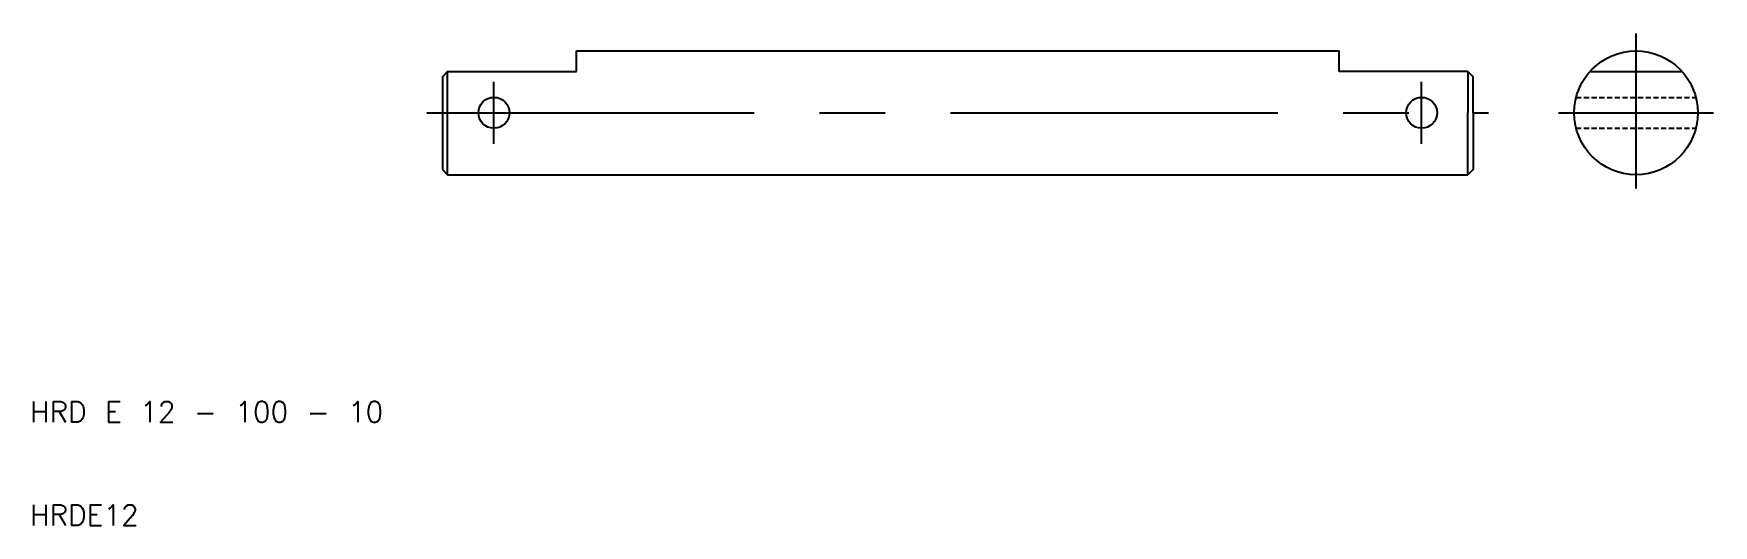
# Model space of a CAD drawing. Extents: x 10 to 173, y 10 to 58.
import ezdxf

# ---------------------------------------------------------------- set-up
doc = ezdxf.new("R2010")
doc.units = 0
doc.linetypes.add('CENTER', pattern=[50.8, 31.75, -6.35, 6.35, -6.35])
doc.linetypes.add('DASHED', pattern=[0.75, 0.5, -0.25])
doc.layers.get('0').update_dxf_attribs({"linetype": 'CONTINUOUS'})
doc.layers.add('CENTER', color=1, linetype='CENTER')
doc.styles.get("Standard").update_dxf_attribs({"font": 'txt.shx'})

msp = doc.modelspace()

# ---------------------------------------------------------------- linework, layer by layer
at = {"color": 7, "linetype": 'CONTINUOUS'}
for p, q in [((63, 56), (137, 56)), ((63, 54), (63, 56)), ((137, 54), (137, 56)), ((50.5, 54), (50, 53.5)), ((50.5, 54), (63, 54)), ((50.5, 44), (50.5, 54)), ((149.5, 54), (137, 54)), ((149.5, 54), (149.5, 50)), ((149.5, 54), (150, 53.5)), ((161.33, 54), (170.27, 54)), ((50, 53.5), (50, 44.5)), ((150, 50), (150, 53.5)), ((149.5, 44), (149.5, 50)), ((150, 50), (150, 44.5)), ((50, 44.5), (50.5, 44)), ((150, 44.5), (149.5, 44)), ((50.5, 44), (149.5, 44))]:
    msp.add_line(p, q, dxfattribs=at)
at = {"color": 3, "linetype": 'DASHED'}
for p, q in [((159.99, 51.5), (171.61, 51.5)), ((159.99, 48.5), (171.61, 48.5))]:
    msp.add_line(p, q, dxfattribs=at)
at = {"color": 7, "linetype": 'CONTINUOUS'}
for centre, radius in [((165.8, 50), 6), ((55, 50), 1.5), ((145, 50), 1.5)]:
    msp.add_circle(centre, radius, dxfattribs=at)
at = {"layer": 'CENTER', "color": 1, "linetype": 'CENTER'}
for p, q in [((165.8, 42.66), (165.8, 57.68)), ((55, 47), (55, 53)), ((145, 47), (145, 53)), ((48.5, 50), (151.5, 50)), ((158.29, 50), (173.31, 50))]:
    msp.add_line(p, q, dxfattribs=at)

# ---------------------------------------------------------------- texts
at = {"color": 7, "linetype": 'CONTINUOUS'}
for s, p in [('HRD E 12 - 100 - 10', (10, 20)), ('HRDE12', (10, 10))]:
    msp.add_text(s, height=2, dxfattribs=at).set_placement(p)

doc.saveas('drawing.dxf')
